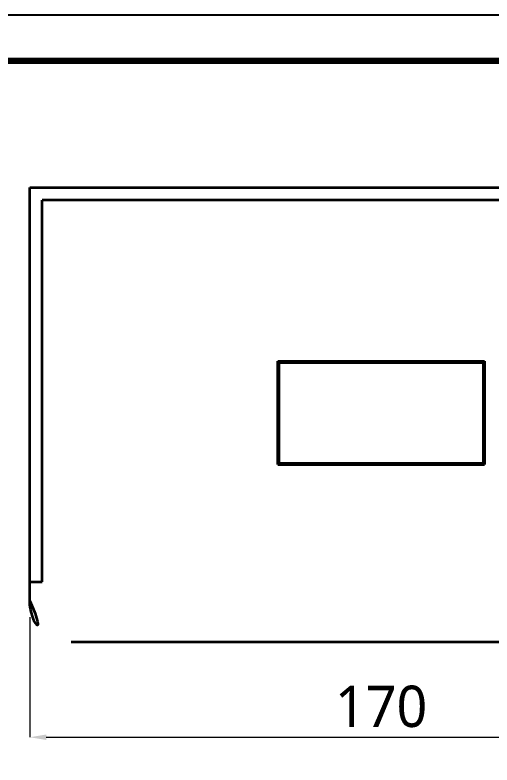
# Model space of a CAD drawing. Extents: x 16296677952 to 16296679688, y -37409618576 to -37409617304.
# Drawn here: x 16296678127.3 to 16296678242.7, y -37409617608.5 to -37409617427 of the extents above; entities that cross this region are included whole.
import ezdxf

# ---------------------------------------------------------------- set-up
doc = ezdxf.new("R2010")
doc.units = 0
doc.header["$LTSCALE"] = 10
doc.header["$MEASUREMENT"] = 0
doc.header["$PDMODE"] = 3
doc.header["$PDSIZE"] = -10
doc.layers.get('0').update_dxf_attribs({"linetype": 'CONTINUOUS'})
doc.layers.get('DEFPOINTS').update_dxf_attribs({"linetype": 'CONTINUOUS'})
doc.styles.add('Daelim Dimension', font='')
doc.styles.get('Daelim Dimension').set_extended_font_data('NanumGothic')
doc.dimstyles.new('DEFAULT', dxfattribs={"dimscale": 2, "dimtxt": 2, "dimasz": 2, "dimexe": 0, "dimexo": 2, "dimgap": 1, "dimtad": 1, "dimdec": 1, "dimzin": 9, "dimdsep": 46, "dimtxsty": 'Daelim Dimension', "dimcen": 0.5, "dimclrd": 252, "dimclre": 252, "dimclrt": 3, "dimadec": 1, "dimazin": 0, "dimtfac": 1, "dimtdec": 1, "dimtix": 1, "dimtmove": 0, "dimatfit": 3, "dimfxl": 1, "dimtolj": 1, "dimtzin": 1, "dimlwd": 9, "dimlwe": 9, "dimarcsym": 0})

# ---------------------------------------------------------------- blocks, each defined once
blk = doc.blocks.new('*D3')
at = {"color": 5, "lineweight": 9, "transparency": 16777216}
for p, q in [((16296678130.852091, -37409617572.739998), (16296678130.852091, -37409617601.761322)), ((16296678300.852091, -37409617572.739998), (16296678300.852091, -37409617601.761322)), ((16296678134.852091, -37409617601.761322), (16296678296.852091, -37409617601.761322))]:
    blk.add_line(p, q, dxfattribs=at)
at = {"color": 5, "transparency": 16777216}
for points in [[(16296678134.852091, -37409617601.094658), (16296678134.852091, -37409617602.427994), (16296678130.852091, -37409617601.761322)], [(16296678296.852091, -37409617601.094658), (16296678296.852091, -37409617602.427994), (16296678300.852091, -37409617601.761322)]]:
    blk.add_solid(points, dxfattribs=at)
at = {"layer": 'DEFPOINTS', "color": 0, "transparency": 16777216}
for p in [(16296678130.852091, -37409617568.739998), (16296678300.852091, -37409617568.739998), (16296678300.852091, -37409617601.761322)]:
    blk.add_point(p, dxfattribs=at)
at = {"color": 7, "transparency": 16777216, "insert": (16296678215.852091, -37409617594.3536), "char_height": 10, "attachment_point": 5, "style": 'Daelim Dimension'}
blk.add_mtext('\\A1;170', dxfattribs=at)

msp = doc.modelspace()

# ---------------------------------------------------------------- linework, layer by layer
at = {"color": 7, "lineweight": 35}
for p, q in [((16296678130.852091, -37409617468.739998), (16296678300.852091, -37409617468.739998)), ((16296678130.852091, -37409617564.187019), (16296678130.852091, -37409617468.739998)), ((16296678135.80411, -37409617468.739998), (16296678295.777809, -37409617468.739998)), ((16296678133.852091, -37409617564.187019), (16296678133.852091, -37409617471.790291)), ((16296678297.852091, -37409617471.790291), (16296678133.852091, -37409617471.790291)), ((16296678190.852091, -37409617535.785652), (16296678190.852091, -37409617510.789436)), ((16296678190.852091, -37409617510.789436), (16296678240.852091, -37409617510.789436)), ((16296678240.852091, -37409617510.789436), (16296678240.852091, -37409617535.785652)), ((16296678191.152069, -37409617511.089417), (16296678240.552099, -37409617511.089417)), ((16296678191.152069, -37409617535.489197), (16296678191.152069, -37409617511.092903)), ((16296678191.152069, -37409617511.092903), (16296678240.552099, -37409617511.092903)), ((16296678240.552099, -37409617511.092903), (16296678240.552099, -37409617535.489197)), ((16296678190.852091, -37409617535.764717), (16296678240.852091, -37409617535.764717)), ((16296678240.852091, -37409617535.785652), (16296678190.852091, -37409617535.785652)), ((16296678240.552099, -37409617535.489197), (16296678191.152069, -37409617535.489197)), ((16296678290.852091, -37409617578.739998), (16296678140.852091, -37409617578.739998))]:
    msp.add_line(p, q, dxfattribs=at)
at = {"color": 7, "lineweight": 35, "ltscale": 8.69751e-05}
for p, q in [((16296678191.152069, -37409617511.089417), (16296678191.152069, -37409617511.092903)), ((16296678240.552099, -37409617511.089417), (16296678240.552099, -37409617511.092903))]:
    msp.add_line(p, q, dxfattribs=at)
at = {"color": 7, "lineweight": 35, "ltscale": 0.113824}
msp.add_line((16296678130.852091, -37409617568.739998), (16296678130.852091, -37409617564.187019), dxfattribs=at)
at = {"color": 7, "lineweight": 35, "ltscale": 0.075}
msp.add_line((16296678130.852091, -37409617564.187019), (16296678133.852091, -37409617564.187019), dxfattribs=at)
at = {"ltscale": 0.5}
msp.add_lwpolyline([(16296678028.306351, -37409617903.983459), (16296678679.306351, -37409617903.983459), (16296678679.306351, -37409617426.983459), (16296678028.306351, -37409617426.983459)], close=True, dxfattribs=at)
at = {"color": 5, "linetype": 'ByBlock', "lineweight": 200, "const_width": 1.5}
msp.add_lwpolyline([(16296678038.774549, -37409617883.558739), (16296678668.774549, -37409617883.558739), (16296678668.774549, -37409617438.058739), (16296678038.774549, -37409617438.058739)], close=True, dxfattribs=at)
at = {"color": 7, "lineweight": 35}
msp.add_arc((16296678140.852091, -37409617568.739998), 10, 180, 270, dxfattribs=at)

# ---------------------------------------------------------------- dimensions: what is measured, and where the dimension line sits
at = {"color": 7}
dim = msp.add_linear_dim(base=(16296678300.852091, -37409617601.761322), p1=(16296678130.852091, -37409617568.739998), p2=(16296678300.852091, -37409617568.739998), dimstyle='DEFAULT', override={"dimtxt": 5, "dimclrd": 5, "dimclre": 5, "dimclrt": 7}, dxfattribs=at)
dim.commit()
dim.dimension.update_dxf_attribs({"geometry": '*D3', "text_midpoint": (16296678215.852091, -37409617601.761322), "dimtype": 160})

doc.saveas('drawing.dxf')
